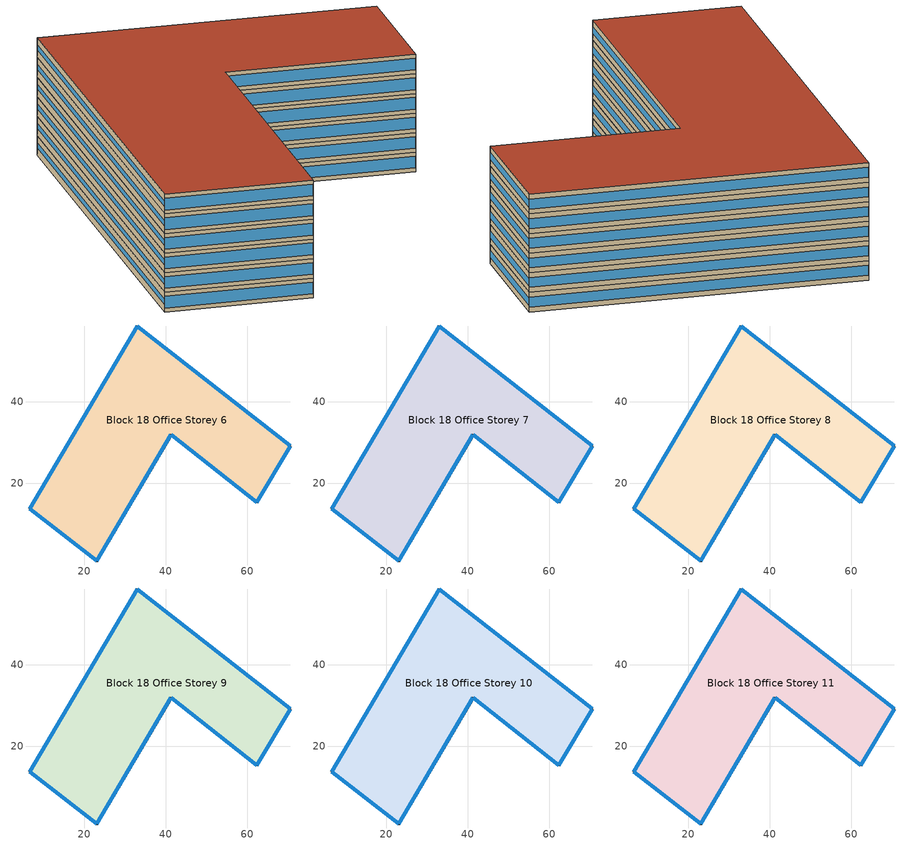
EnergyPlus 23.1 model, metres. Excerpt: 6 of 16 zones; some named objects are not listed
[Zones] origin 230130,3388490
Block 18 Office Storey 6
 floor outside (Project Floor): 70.63,29.18 62.42,15.41 41.33,31.91 23.09,0.97 6.61,13.81 33.07,58.64 z18
 wall outside (Project Wall): 33.07,58.64 6.61,13.81 23.09,0.97 41.33,31.91 62.42,15.41 70.63,29.18 33.07,58.64 z18:21
 window (Office_west_window_construction): 33.06,58.62 6.63,13.83 z19.12:19.88
 window (Office_south_window_construction): 6.62,13.8 23.08,0.98 / 41.34,31.91 62.41,15.42 z18.6:20.4
 window (Office_east_window_construction): 23.1,0.99 41.32,31.9 / 62.42,15.42 70.63,29.18 z18.98:20.02
 window (Office_north_window_construction): 70.61,29.2 33.09,58.62 z18.75:20.25
 roof outside (Project Ceiling): 62.42,15.41 70.63,29.18 33.07,58.64 6.61,13.81 23.09,0.97 41.33,31.91 z21
Block 18 Office Storey 7
 floor outside (Project Floor): 70.63,29.18 62.42,15.41 41.33,31.91 23.09,0.97 6.61,13.81 33.07,58.64 z21
 wall outside (Project Wall): 33.07,58.64 6.61,13.81 23.09,0.97 41.33,31.91 62.42,15.41 70.63,29.18 33.07,58.64 z21:24
 window (Office_west_window_construction): 33.06,58.62 6.63,13.83 z22.12:22.88
 window (Office_south_window_construction): 6.62,13.8 23.08,0.98 / 41.34,31.91 62.41,15.42 z21.6:23.4
 window (Office_east_window_construction): 23.1,0.99 41.32,31.9 / 62.42,15.42 70.63,29.18 z21.98:23.02
 window (Office_north_window_construction): 70.61,29.2 33.09,58.62 z21.75:23.25
 roof outside (Project Ceiling): 62.42,15.41 70.63,29.18 33.07,58.64 6.61,13.81 23.09,0.97 41.33,31.91 z24
Block 18 Office Storey 8
 floor outside (Project Floor): 70.63,29.18 62.42,15.41 41.33,31.91 23.09,0.97 6.61,13.81 33.07,58.64 z24
 wall outside (Project Wall): 33.07,58.64 6.61,13.81 23.09,0.97 41.33,31.91 62.42,15.41 70.63,29.18 33.07,58.64 z24:27
 window (Office_west_window_construction): 33.06,58.62 6.63,13.83 z25.12:25.88
 window (Office_south_window_construction): 6.62,13.8 23.08,0.98 / 41.34,31.91 62.41,15.42 z24.6:26.4
 window (Office_east_window_construction): 23.1,0.99 41.32,31.9 / 62.42,15.42 70.63,29.18 z24.98:26.02
 window (Office_north_window_construction): 70.61,29.2 33.09,58.62 z24.75:26.25
 roof outside (Project Ceiling): 62.42,15.41 70.63,29.18 33.07,58.64 6.61,13.81 23.09,0.97 41.33,31.91 z27
Block 18 Office Storey 9
 floor outside (Project Floor): 70.63,29.18 62.42,15.41 41.33,31.91 23.09,0.97 6.61,13.81 33.07,58.64 z27
 wall outside (Project Wall): 33.07,58.64 6.61,13.81 23.09,0.97 41.33,31.91 62.42,15.41 70.63,29.18 33.07,58.64 z27:30
 window (Office_west_window_construction): 33.06,58.62 6.63,13.83 z28.12:28.88
 window (Office_south_window_construction): 6.62,13.8 23.08,0.98 / 41.34,31.91 62.41,15.42 z27.6:29.4
 window (Office_east_window_construction): 23.1,0.99 41.32,31.9 / 62.42,15.42 70.63,29.18 z27.98:29.02
 window (Office_north_window_construction): 70.61,29.2 33.09,58.62 z27.75:29.25
 roof outside (Project Ceiling): 62.42,15.41 70.63,29.18 33.07,58.64 6.61,13.81 23.09,0.97 41.33,31.91 z30
Block 18 Office Storey 10
 floor outside (Project Floor): 70.63,29.18 62.42,15.41 41.33,31.91 23.09,0.97 6.61,13.81 33.07,58.64 z30
 wall outside (Project Wall): 33.07,58.64 6.61,13.81 23.09,0.97 41.33,31.91 62.42,15.41 70.63,29.18 33.07,58.64 z30:33
 window (Office_west_window_construction): 33.06,58.62 6.63,13.83 z31.12:31.88
 window (Office_south_window_construction): 6.62,13.8 23.08,0.98 / 41.34,31.91 62.41,15.42 z30.6:32.4
 window (Office_east_window_construction): 23.1,0.99 41.32,31.9 / 62.42,15.42 70.63,29.18 z30.98:32.02
 window (Office_north_window_construction): 70.61,29.2 33.09,58.62 z30.75:32.25
 roof outside (Project Ceiling): 62.42,15.41 70.63,29.18 33.07,58.64 6.61,13.81 23.09,0.97 41.33,31.91 z33
Block 18 Office Storey 11
 floor outside (Project Floor): 70.63,29.18 62.42,15.41 41.33,31.91 23.09,0.97 6.61,13.81 33.07,58.64 z33
 wall outside (Project Wall): 33.07,58.64 6.61,13.81 23.09,0.97 41.33,31.91 62.42,15.41 70.63,29.18 33.07,58.64 z33:36
 window (Office_west_window_construction): 33.06,58.62 6.63,13.83 z34.12:34.88
 window (Office_south_window_construction): 6.62,13.8 23.08,0.98 / 41.34,31.91 62.41,15.42 z33.6:35.4
 window (Office_east_window_construction): 23.1,0.99 41.32,31.9 / 62.42,15.42 70.63,29.18 z33.98:35.02
 window (Office_north_window_construction): 70.61,29.2 33.09,58.62 z33.75:35.25
 roof outside (Project Ceiling): 62.42,15.41 70.63,29.18 33.07,58.64 6.61,13.81 23.09,0.97 41.33,31.91 z36
[Building]
Building_1: North Axis=0; Terrain=City; Loads Convergence Tolerance Value=0.04; Temperature Convergence Tolerance Value=0.4; Solar Distribution=FullExterior; Maximum Number of Warmup Days=25; Minimum Number of Warmup Days=6
[Site:Location]
CHN Design_Conditions: Latitude=30; Longitude=114; Time Zone=8; Elevation=12
[SIZINGPERIOD:DESIGNDAY] Day of Month=21; DryBulb Temperature Range Modifier Type=DefaultMultipliers; Humidity Condition Type=Wetbulb; Barometric Pressure=101181; Rain Indicator=No; Snow Indicator=No; Daylight Saving Time Indicator=No; Sky Clearness=0; Begin Environment Reset Mode=FullResetAtBeginEnvironment
Name | Month | Day Type | Maximum DryBulb Temperature | Daily DryBulb Temperature Range | Wetbulb or DewPoint at Maximum DryBulb | Wind Speed | Wind Direction | Solar Model Indicator | ASHRAE Clear Sky Optical Depth for Beam Irradiance taub | ASHRAE Clear Sky Optical Depth for Diffuse Irradiance taud
Ann Htg 99.6% Condns DB | 1 | WinterDesignDay | -10 | 0 | -4.8 | 1 | 340 | ASHRAEClearSky | 0 | 0
Ann Clg .4% Condns DB=>MWB | 7 | SummerDesignDay | 40 | 6.6 | 27.1 | 3.5 | 220 | ASHRAETau | 0.781 | 1.413
[MATERIAL]
DefaultMaterial: Roughness=Rough; Thickness=0.1; Conductivity=0.1; Density=1000; Specific Heat=1000; Thermal Absorptance=0.9; Solar Absorptance=0.7; Visible Absorptance=0.7
[WINDOWMATERIAL:SIMPLEGLAZINGSYSTEM] UFactor=1.6; Visible Transmittance=0.6
Name | Solar Heat Gain Coefficient
Office_east_window; Office_south_window; Office_west_window | 0.3
Office_north_window | 0.35
[CONSTRUCTION]
Project Wall; Project Floor; Project Ceiling: DefaultMaterial
Office_east_window_construction: Office_east_window
Office_south_window_construction: Office_south_window
Office_west_window_construction: Office_west_window
Office_north_window_construction: Office_north_window
[SPACE] Ceiling Height=autocalculate; Volume=autocalculate; Floor Area=autocalculate; Space Type=Office
Name | Zone
Block 18 Office Storey 6_space | Block 18 Office Storey 6
Block 18 Office Storey 7_space | Block 18 Office Storey 7
Block 18 Office Storey 8_space | Block 18 Office Storey 8
Block 18 Office Storey 9_space | Block 18 Office Storey 9
Block 18 Office Storey 10_space | Block 18 Office Storey 10
Block 18 Office Storey 11_space | Block 18 Office Storey 11
[SPACELIST]
Office: Block 18 Office Storey 0_space, Block 18 Office Storey 1_space, Block 18 Office Storey 2_space, Block 18 Office Storey 3_space, Block 18 Office Storey 4_space, Block 18 Office Storey 5_space, Block 18 Office Storey 6_space, Block 18 Office Storey 7_space, Block 18 Office Storey 8_space, Block 18 Office Storey 9_space, Block 18 Office Storey 10_space, Block 18 Office Storey 11_space, Block 18 Office Storey 12_space, Block 18 Office Storey 13_space, Block 18 Office Storey 14_space, Block 18 Office Storey 15_space
[ZONE] Type=1; Multiplier=1; Ceiling Height=autocalculate; Volume=autocalculate; Floor Area=autocalculate; Part of Total Floor Area=Yes
Block 18 Office Storey 6; Block 18 Office Storey 7; Block 18 Office Storey 8; Block 18 Office Storey 9; Block 18 Office Storey 10; Block 18 Office Storey 11
[PEOPLE]
People_for_office: Zone or ZoneList or Space or SpaceList=Office; Number of People Schedule=SeasonalSchedule_Schedule_office_people; Number of People Calculation Method=People/Area; People per Floor Area=0.1; Fraction Radiant=0.3; Sensible Heat Fraction=autocalculate; Activity Level Schedule=SeasonalSchedule_Schedule_office_activity; Carbon Dioxide Generation Rate=3.82e-08; Enable ASHRAE 55 Comfort Warnings=No; Mean Radiant Temperature Calculation Type=ZoneAveraged; Clothing Insulation Calculation Method=ClothingInsulationSchedule; Cold Stress Temperature Threshold=15.56; Heat Stress Temperature Threshold=30
[LIGHTS]
Light_for_office: Zone or ZoneList or Space or SpaceList=Office; Schedule=SeasonalSchedule_office_lighting; Design Level Calculation Method=Watts/Area; Watts per Zone Floor Area=8; Return Air Fraction=0; Fraction Radiant=0.32; Fraction Visible=0.25; Fraction Replaceable=1; EndUse Subcategory=General; Return Air Fraction Calculated from Plenum Temperature=No; Return Air Fraction Function of Plenum Temperature Coefficient 1=0; Return Air Fraction Function of Plenum Temperature Coefficient 2=0
[ELECTRICEQUIPMENT]
Equipment_for_office: Zone or ZoneList or Space or SpaceList=Office; Schedule=SeasonalSchedule_Schedule_office_equipment; Design Level Calculation Method=Watts/Area; Watts per Zone Floor Area=15; Fraction Latent=0; Fraction Radiant=0; Fraction Lost=0; EndUse Subcategory=Electric Equipment
[DAYLIGHTING:CONTROLS] Illuminance Setpoint at Reference Point 1=300
Name | Zone or Space | Glare Calculation Daylighting Reference Point | Daylighting Reference Point 1
Dlight_Block 18 Office Storey 6 | Block 18 Office Storey 6 | Rpoint_Block 18 Office Storey 6 | Rpoint_Block 18 Office Storey 6
Dlight_Block 18 Office Storey 7 | Block 18 Office Storey 7 | Rpoint_Block 18 Office Storey 7 | Rpoint_Block 18 Office Storey 7
Dlight_Block 18 Office Storey 8 | Block 18 Office Storey 8 | Rpoint_Block 18 Office Storey 8 | Rpoint_Block 18 Office Storey 8
Dlight_Block 18 Office Storey 9 | Block 18 Office Storey 9 | Rpoint_Block 18 Office Storey 9 | Rpoint_Block 18 Office Storey 9
Dlight_Block 18 Office Storey 10 | Block 18 Office Storey 10 | Rpoint_Block 18 Office Storey 10 | Rpoint_Block 18 Office Storey 10
Dlight_Block 18 Office Storey 11 | Block 18 Office Storey 11 | Rpoint_Block 18 Office Storey 11 | Rpoint_Block 18 Office Storey 11
[HVACTEMPLATE:ZONE:IDEALLOADSAIRSYSTEM] Template Thermostat=Thermostat_for_office; Maximum Heating Supply Air Temperature=50; Minimum Cooling Supply Air Temperature=13; Maximum Heating Supply Air Humidity Ratio=0.0156; Minimum Cooling Supply Air Humidity Ratio=0.0077; Heating Limit=NoLimit; Cooling Limit=NoLimit; Dehumidification Control Type=ConstantSensibleHeatRatio; Cooling Sensible Heat Ratio=0.7; Dehumidification Setpoint=60; Humidification Control Type=None; Humidification Setpoint=30; Outdoor Air Method=DetailedSpecification; Outdoor Air Flow Rate per Person=0.00944; Outdoor Air Flow Rate per Zone Floor Area=0; Outdoor Air Flow Rate per Zone=0; Design Specification Outdoor Air Object=Ventilation_for_office; Demand Controlled Ventilation Type=None; Outdoor Air Economizer Type=NoEconomizer; Heat Recovery Type=None; Sensible Heat Recovery Effectiveness=0.7; Latent Heat Recovery Effectiveness=0.65
Block 18 Office Storey 6; Block 18 Office Storey 7; Block 18 Office Storey 8; Block 18 Office Storey 9; Block 18 Office Storey 10; Block 18 Office Storey 11
[DESIGNSPECIFICATION:OUTDOORAIR]
Ventilation_for_office: Outdoor Air Method=Flow/Person; Outdoor Air Flow per Person=0.00833333; Outdoor Air Flow per Zone Floor Area=0; Outdoor Air Flow per Zone=0; Outdoor Air Flow Air Changes per Hour=0
[SCHEDULE:DAY:HOURLY]
Schedule_office_lighting_weekday_hourly: 0.1, 0.1, 0.1, 0.1, 0.1, 0.1, 0.1, 0.2, 0.5, 0.95, 0.95, 0.95, 0.8, 0.8, 0.95, 0.95, 0.95, 0.95, 0.95, 0.95, 0.95, 0.8, 0.5, 0.1
Schedule_office_lighting_holiday_hourly; Schedule_office_equipment_holiday_hourly: 0.1, 0.1, 0.1, 0.1, 0.1, 0.1, 0.1, 0.1, 0.1, 0.1, 0.1, 0.1, 0.1, 0.3, 0.3, 0.3, 0.3, 0.3, 0.3, 0.3, 0.3, 0.3, 0.1, 0.1
Schedule_office_equipment_weekday_hourly: 0.1, 0.1, 0.1, 0.1, 0.1, 0.1, 0.1, 0.2, 0.5, 0.95, 0.95, 0.95, 0.5, 0.5, 0.95, 0.95, 0.95, 0.95, 0.95, 0.95, 0.4, 0.4, 0.3, 0.1
Schedule_office_people_weekday_hourly: 0.1, 0.1, 0.1, 0.1, 0.1, 0.1, 0.1, 0.5, 0.95, 0.95, 0.95, 0.8, 0.8, 0.95, 0.95, 0.95, 0.95, 0.95, 0.8, 0.5, 0.5, 0.3, 0.1, 0.1
Schedule_office_people_holiday_hourly: 0.1, 0.1, 0.1, 0.1, 0.1, 0.1, 0.1, 0.1, 0.1, 0.1, 0.1, 0.1, 0.1, 0.3, 0.3, 0.3, 0.3, 0.3, 0.3, 0.1, 0.1, 0.1, 0.1, 0.1
Schedule_office_activity_weekday_hourly; Schedule_office_activity_holiday_hourly: 144, 144, 144, 144, 144, 144, 144, 144, 144, 144, 144, 144, 144, 144, 144, 144, 144, 144, 144, 144, 144, 144, 144, 144
[SCHEDULE:WEEK:DAILY]
Schedule_office_lighting_weekly: Schedule_office_lighting_holiday_hourly, Schedule_office_lighting_weekday_hourly, Schedule_office_lighting_weekday_hourly, Schedule_office_lighting_weekday_hourly, Schedule_office_lighting_weekday_hourly, Schedule_office_lighting_weekday_hourly, Schedule_office_lighting_holiday_hourly, Schedule_office_lighting_holiday_hourly, Schedule_office_lighting_weekday_hourly, Schedule_office_lighting_weekday_hourly, Schedule_office_lighting_holiday_hourly, Schedule_office_lighting_holiday_hourly
Schedule_office_equipment_weekly: Schedule_office_equipment_holiday_hourly, Schedule_office_equipment_weekday_hourly, Schedule_office_equipment_weekday_hourly, Schedule_office_equipment_weekday_hourly, Schedule_office_equipment_weekday_hourly, Schedule_office_equipment_weekday_hourly, Schedule_office_equipment_holiday_hourly, Schedule_office_equipment_holiday_hourly, Schedule_office_equipment_weekday_hourly, Schedule_office_equipment_weekday_hourly, Schedule_office_equipment_holiday_hourly, Schedule_office_equipment_holiday_hourly
Schedule_office_people_weekly: Schedule_office_people_holiday_hourly, Schedule_office_people_weekday_hourly, Schedule_office_people_weekday_hourly, Schedule_office_people_weekday_hourly, Schedule_office_people_weekday_hourly, Schedule_office_people_weekday_hourly, Schedule_office_people_holiday_hourly, Schedule_office_people_holiday_hourly, Schedule_office_people_weekday_hourly, Schedule_office_people_weekday_hourly, Schedule_office_people_holiday_hourly, Schedule_office_people_holiday_hourly
Schedule_office_activity_weekly: Schedule_office_activity_holiday_hourly, Schedule_office_activity_weekday_hourly, Schedule_office_activity_weekday_hourly, Schedule_office_activity_weekday_hourly, Schedule_office_activity_weekday_hourly, Schedule_office_activity_weekday_hourly, Schedule_office_activity_holiday_hourly, Schedule_office_activity_holiday_hourly, Schedule_office_activity_weekday_hourly, Schedule_office_activity_weekday_hourly, Schedule_office_activity_holiday_hourly, Schedule_office_activity_holiday_hourly
[SCHEDULE:YEAR]
SeasonalSchedule_office_lighting: Schedule_office_lighting_weekly, 1, 1, 12, 31
SeasonalSchedule_Schedule_office_equipment: Schedule_office_equipment_weekly, 1, 1, 12, 31
SeasonalSchedule_Schedule_office_people: Schedule_office_people_weekly, 1, 1, 12, 31
SeasonalSchedule_Schedule_office_activity: Schedule_office_activity_weekly, 1, 1, 12, 31
